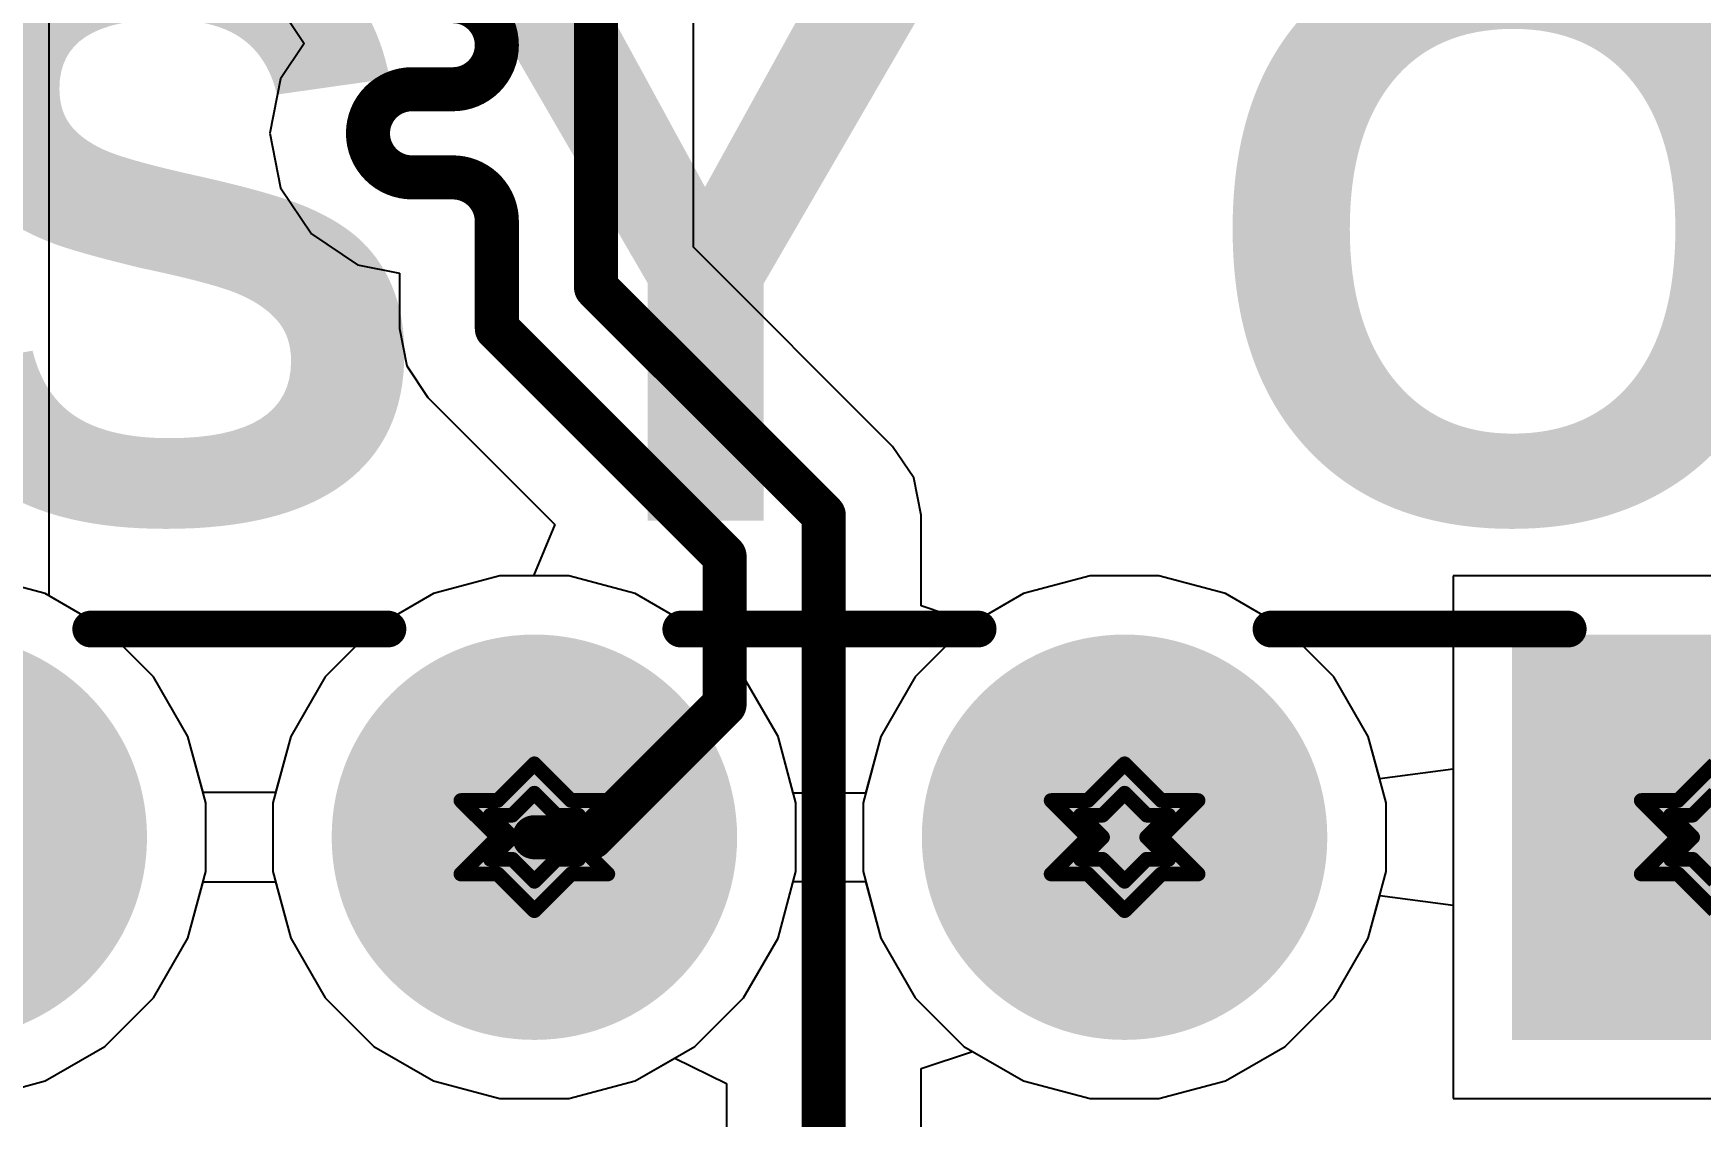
# Model space of a CAD drawing. Header units: inches. Extents: x -11 to 5379, y 0 to 5429.
# Drawn here: x 44.61 to 50.37, y 10.33 to 14.07 of the extents above; entities that cross this region are included whole.
import ezdxf

# ---------------------------------------------------------------- set-up
doc = ezdxf.new("R2010")
doc.units = ezdxf.units.IN
for name, color, linetype in [('Bottom Layer', 5, 'Continuous'), ('Bottom Solder', 6, 'Continuous'), ('Drill Drawing', 1, 'Continuous'), ('GND', 16, 'Continuous'), ('Multi-Layer', 9, 'Continuous'), ('Pad Holes', 156, 'Continuous'), ('PWR', 76, 'Continuous'), ('Top Layer', 1, 'Continuous'), ('Top Overlay', 2, 'Continuous'), ('Top Solder', 216, 'Continuous')]:
    doc.layers.add(name, color=color, linetype=linetype)
doc.styles.add('Arial_Bold', font='', dxfattribs={"height": 0.2})
doc.styles.get('Arial_Bold').set_extended_font_data('Arial', bold=True)

# ---------------------------------------------------------------- blocks, each defined once
blk = doc.blocks.new('X10ADIWK1DY1006_123')
at = {"layer": 'Bottom Layer'}
h = blk.add_hatch(color=5, dxfattribs=at)
edge = h.paths.add_edge_path()
edge.add_arc((-2.5499, 2.92), 0.65, 0, 360)
h = blk.add_hatch(color=5, dxfattribs=at)
edge = h.paths.add_edge_path()
edge.add_arc((-0.51, 2.92), 0.65, 0, 360)
h = blk.add_hatch(color=5, dxfattribs=at)
edge = h.paths.add_edge_path()
edge.add_arc((1.5301, 2.92), 0.65, 0, 360)
blk.add_hatch(color=5, dxfattribs=at).paths.add_polyline_path([(2.92, 3.57), (4.22, 3.57), (4.22, 2.27), (2.92, 2.27)])
at = {"layer": 'Bottom Solder'}
h = blk.add_hatch(color=6, dxfattribs=at)
edge = h.paths.add_edge_path()
edge.add_arc((-2.5499, 2.92), 0.7008, 0, 360)
h = blk.add_hatch(color=6, dxfattribs=at)
edge = h.paths.add_edge_path()
edge.add_arc((-0.51, 2.92), 0.7008, 0, 360)
h = blk.add_hatch(color=6, dxfattribs=at)
edge = h.paths.add_edge_path()
edge.add_arc((1.5301, 2.92), 0.7008, 0, 360)
blk.add_hatch(color=6, dxfattribs=at).paths.add_polyline_path([(2.8692, 3.6208), (4.2708, 3.6208), (4.2708, 2.2192), (2.8692, 2.2192)])
at = {"layer": 'GND'}
h = blk.add_hatch(color=16, dxfattribs=at)
edge = h.paths.add_edge_path()
edge.add_arc((-2.5499, 2.92), 0.65, 0, 360)
h = blk.add_hatch(color=16, dxfattribs=at)
edge = h.paths.add_edge_path()
edge.add_arc((-0.51, 2.92), 0.65, 0, 360)
h = blk.add_hatch(color=16, dxfattribs=at)
edge = h.paths.add_edge_path()
edge.add_arc((1.5301, 2.92), 0.65, 0, 360)
blk.add_hatch(color=16, dxfattribs=at).paths.add_polyline_path([(2.92, 3.57), (4.22, 3.57), (4.22, 2.27), (2.92, 2.27)])
at = {"layer": 'Multi-Layer'}
h = blk.add_hatch(color=9, dxfattribs=at)
edge = h.paths.add_edge_path()
edge.add_arc((-2.5499, 2.92), 0.65, 0, 360)
h = blk.add_hatch(color=9, dxfattribs=at)
edge = h.paths.add_edge_path()
edge.add_arc((-0.51, 2.92), 0.65, 0, 360)
h = blk.add_hatch(color=9, dxfattribs=at)
edge = h.paths.add_edge_path()
edge.add_arc((1.5301, 2.92), 0.65, 0, 360)
blk.add_hatch(color=9, dxfattribs=at).paths.add_polyline_path([(2.92, 3.57), (4.22, 3.57), (4.22, 2.27), (2.92, 2.27)])
at = {"layer": 'Pad Holes'}
h = blk.add_hatch(color=7, dxfattribs=at)
edge = h.paths.add_edge_path()
edge.add_arc((-2.5499, 2.92), 0.45, 0, 360)
h = blk.add_hatch(color=7, dxfattribs=at)
edge = h.paths.add_edge_path()
edge.add_arc((-0.5101, 2.92), 0.45, 0, 360)
h = blk.add_hatch(color=7, dxfattribs=at)
edge = h.paths.add_edge_path()
edge.add_arc((1.5302, 2.92), 0.45, 0, 360)
h = blk.add_hatch(color=7, dxfattribs=at)
edge = h.paths.add_edge_path()
edge.add_arc((3.57, 2.92), 0.45, 0, 360)
at = {"layer": 'PWR'}
h = blk.add_hatch(color=76, dxfattribs=at)
edge = h.paths.add_edge_path()
edge.add_arc((-2.5499, 2.92), 0.65, 0, 360)
h = blk.add_hatch(color=76, dxfattribs=at)
edge = h.paths.add_edge_path()
edge.add_arc((-0.51, 2.92), 0.65, 0, 360)
h = blk.add_hatch(color=76, dxfattribs=at)
edge = h.paths.add_edge_path()
edge.add_arc((1.5301, 2.92), 0.65, 0, 360)
blk.add_hatch(color=76, dxfattribs=at).paths.add_polyline_path([(2.92, 3.57), (4.22, 3.57), (4.22, 2.27), (2.92, 2.27)])
at = {"layer": 'Top Layer'}
h = blk.add_hatch(color=1, dxfattribs=at)
edge = h.paths.add_edge_path()
edge.add_arc((-2.5499, 2.92), 0.65, 0, 360)
h = blk.add_hatch(color=1, dxfattribs=at)
edge = h.paths.add_edge_path()
edge.add_arc((-0.51, 2.92), 0.65, 0, 360)
h = blk.add_hatch(color=1, dxfattribs=at)
edge = h.paths.add_edge_path()
edge.add_arc((1.5301, 2.92), 0.65, 0, 360)
blk.add_hatch(color=1, dxfattribs=at).paths.add_polyline_path([(2.92, 3.57), (4.22, 3.57), (4.22, 2.27), (2.92, 2.27)])
at = {"layer": 'Top Solder'}
h = blk.add_hatch(color=216, dxfattribs=at)
edge = h.paths.add_edge_path()
edge.add_arc((-2.5499, 2.92), 0.7008, 0, 360)
h = blk.add_hatch(color=216, dxfattribs=at)
edge = h.paths.add_edge_path()
edge.add_arc((-0.51, 2.92), 0.7008, 0, 360)
h = blk.add_hatch(color=216, dxfattribs=at)
edge = h.paths.add_edge_path()
edge.add_arc((1.5301, 2.92), 0.7008, 0, 360)
blk.add_hatch(color=216, dxfattribs=at).paths.add_polyline_path([(2.8692, 3.6208), (4.2708, 3.6208), (4.2708, 2.2192), (2.8692, 2.2192)])
at = {"layer": 'Top Overlay'}
for points in [[(-2.0438, 3.6399, 0.127, 0.127, 0), (-1.0162, 3.6399, 0.127, 0.127, 0)], [(-0.0039, 3.6399, 0.127, 0.127, 0), (1.024, 3.6399, 0.127, 0.127, 0)], [(2.0362, 3.6399, 0.127, 0.127, 0), (3.0638, 3.6399, 0.127, 0.127, 0)]]:
    blk.add_lwpolyline(points, format="xyseb", dxfattribs=at)
for points in [[(-2.0755, 3.6399, 0.0635, 0.0635, 1), (-2.012, 3.6399, 0.0635, 0.0635, 1)], [(-1.0479, 3.6399, 0.0635, 0.0635, 1), (-0.9844, 3.6399, 0.0635, 0.0635, 1)], [(-0.0357, 3.6399, 0.0635, 0.0635, 1), (0.0278, 3.6399, 0.0635, 0.0635, 1)], [(0.9922, 3.6399, 0.0635, 0.0635, 1), (1.0557, 3.6399, 0.0635, 0.0635, 1)], [(2.0045, 3.6399, 0.0635, 0.0635, 1), (2.068, 3.6399, 0.0635, 0.0635, 1)], [(3.0321, 3.6399, 0.0635, 0.0635, 1), (3.0956, 3.6399, 0.0635, 0.0635, 1)]]:
    blk.add_lwpolyline(points, format="xyseb", close=True, dxfattribs=at)

msp = doc.modelspace()

# ---------------------------------------------------------------- linework, layer by layer
at = {"layer": 'Bottom Layer'}
for p, q in [((44.6505, 12.1372), (44.4206, 12.1988)), ((46.2224, 12.1988), (45.9925, 12.1372)), ((46.4605, 12.1988), (46.2224, 12.1988)), ((46.6904, 12.1372), (46.4605, 12.1988)), ((48.2626, 12.1988), (48.0327, 12.1372)), ((48.5006, 12.1988), (48.2626, 12.1988)), ((48.7305, 12.1372), (48.5006, 12.1988)), ((51.3255, 12.1988), (49.5175, 12.1988)), ((49.5175, 12.1988), (49.5175, 10.3908)), ((44.8567, 12.0182), (44.6505, 12.1372)), ((45.9925, 12.1372), (45.7864, 12.0182)), ((46.8965, 12.0182), (46.6904, 12.1372)), ((48.0327, 12.1372), (47.8265, 12.0182)), ((48.9367, 12.0182), (48.7305, 12.1372)), ((45.025, 11.8499), (44.8567, 12.0182)), ((45.7864, 12.0182), (45.6181, 11.8499)), ((47.0648, 11.8499), (46.8965, 12.0182)), ((47.8265, 12.0182), (47.6582, 11.8499)), ((49.105, 11.8499), (48.9367, 12.0182)), ((45.144, 11.6437), (45.025, 11.8499)), ((45.6181, 11.8499), (45.4991, 11.6437)), ((47.1839, 11.6437), (47.0648, 11.8499)), ((47.6582, 11.8499), (47.5392, 11.6437)), ((49.224, 11.6437), (49.105, 11.8499)), ((45.2056, 11.4138), (45.144, 11.6437)), ((45.4991, 11.6437), (45.4375, 11.4138)), ((47.2455, 11.4138), (47.1839, 11.6437)), ((47.5392, 11.6437), (47.4776, 11.4138)), ((49.2856, 11.4138), (49.224, 11.6437)), ((45.2056, 11.1758), (45.2056, 11.4138)), ((45.4375, 11.4138), (45.4375, 11.1758)), ((47.2455, 11.1758), (47.2455, 11.4138)), ((47.4776, 11.4138), (47.4776, 11.1758)), ((49.2856, 11.1758), (49.2856, 11.4138)), ((45.144, 10.9459), (45.2056, 11.1758)), ((45.4375, 11.1758), (45.4991, 10.9459)), ((47.1839, 10.9459), (47.2455, 11.1758)), ((47.4776, 11.1758), (47.5392, 10.9459)), ((49.224, 10.9459), (49.2856, 11.1758)), ((45.025, 10.7397), (45.144, 10.9459)), ((45.4991, 10.9459), (45.6181, 10.7397)), ((47.0648, 10.7397), (47.1839, 10.9459)), ((47.5392, 10.9459), (47.6582, 10.7397)), ((49.105, 10.7397), (49.224, 10.9459)), ((44.8567, 10.5714), (45.025, 10.7397)), ((45.6181, 10.7397), (45.7864, 10.5714)), ((46.8965, 10.5714), (47.0648, 10.7397)), ((47.6582, 10.7397), (47.8265, 10.5714)), ((48.9367, 10.5714), (49.105, 10.7397)), ((44.6505, 10.4524), (44.8567, 10.5714)), ((45.7864, 10.5714), (45.9925, 10.4524)), ((46.6904, 10.4524), (46.8965, 10.5714)), ((47.8265, 10.5714), (48.0327, 10.4524)), ((48.7305, 10.4524), (48.9367, 10.5714)), ((44.4206, 10.3908), (44.6505, 10.4524)), ((45.9925, 10.4524), (46.2224, 10.3908)), ((46.4605, 10.3908), (46.6904, 10.4524)), ((48.0327, 10.4524), (48.2626, 10.3908)), ((48.5006, 10.3908), (48.7305, 10.4524)), ((46.2224, 10.3908), (46.4605, 10.3908)), ((48.2626, 10.3908), (48.5006, 10.3908)), ((49.5175, 10.3908), (51.3255, 10.3908))]:
    msp.add_line(p, q, dxfattribs=at)
at = {"layer": 'Drill Drawing'}
for points in [[(46.2144, 11.4218, 0.0508, 0.0508, 0), (46.3414, 11.5488, 0.0508, 0.0508, 0)], [(46.3414, 11.5488, 0.0508, 0.0508, 0), (46.4684, 11.4218, 0.0508, 0.0508, 0)], [(48.2547, 11.4218, 0.0508, 0.0508, 0), (48.3817, 11.5488, 0.0508, 0.0508, 0)], [(48.3817, 11.5488, 0.0508, 0.0508, 0), (48.5087, 11.4218, 0.0508, 0.0508, 0)], [(50.2945, 11.4218, 0.0508, 0.0508, 0), (50.4215, 11.5488, 0.0508, 0.0508, 0)], [(46.2652, 11.371, 0.0508, 0.0508, 0), (46.3414, 11.4472, 0.0508, 0.0508, 0)], [(46.3414, 11.4472, 0.0508, 0.0508, 0), (46.4176, 11.371, 0.0508, 0.0508, 0)], [(48.3055, 11.371, 0.0508, 0.0508, 0), (48.3817, 11.4472, 0.0508, 0.0508, 0)], [(48.3817, 11.4472, 0.0508, 0.0508, 0), (48.4579, 11.371, 0.0508, 0.0508, 0)], [(50.3453, 11.371, 0.0508, 0.0508, 0), (50.4215, 11.4472, 0.0508, 0.0508, 0)], [(46.0874, 11.4218, 0.0508, 0.0508, 0), (46.2144, 11.2948, 0.0508, 0.0508, 0)], [(46.0874, 11.4218, 0.0508, 0.0508, 0), (46.2144, 11.4218, 0.0508, 0.0508, 0)], [(46.4684, 11.4218, 0.0508, 0.0508, 0), (46.5954, 11.4218, 0.0508, 0.0508, 0)], [(46.4684, 11.2948, 0.0508, 0.0508, 0), (46.5954, 11.4218, 0.0508, 0.0508, 0)], [(48.1277, 11.4218, 0.0508, 0.0508, 0), (48.2547, 11.2948, 0.0508, 0.0508, 0)], [(48.1277, 11.4218, 0.0508, 0.0508, 0), (48.2547, 11.4218, 0.0508, 0.0508, 0)], [(48.5087, 11.4218, 0.0508, 0.0508, 0), (48.6357, 11.4218, 0.0508, 0.0508, 0)], [(48.5087, 11.2948, 0.0508, 0.0508, 0), (48.6357, 11.4218, 0.0508, 0.0508, 0)], [(50.1675, 11.4218, 0.0508, 0.0508, 0), (50.2945, 11.2948, 0.0508, 0.0508, 0)], [(50.1675, 11.4218, 0.0508, 0.0508, 0), (50.2945, 11.4218, 0.0508, 0.0508, 0)], [(46.189, 11.371, 0.0508, 0.0508, 0), (46.2652, 11.2948, 0.0508, 0.0508, 0)], [(46.189, 11.371, 0.0508, 0.0508, 0), (46.2652, 11.371, 0.0508, 0.0508, 0)], [(46.4176, 11.371, 0.0508, 0.0508, 0), (46.4938, 11.371, 0.0508, 0.0508, 0)], [(46.4176, 11.2948, 0.0508, 0.0508, 0), (46.4938, 11.371, 0.0508, 0.0508, 0)], [(48.2293, 11.371, 0.0508, 0.0508, 0), (48.3055, 11.2948, 0.0508, 0.0508, 0)], [(48.2293, 11.371, 0.0508, 0.0508, 0), (48.3055, 11.371, 0.0508, 0.0508, 0)], [(48.4579, 11.371, 0.0508, 0.0508, 0), (48.5341, 11.371, 0.0508, 0.0508, 0)], [(48.4579, 11.2948, 0.0508, 0.0508, 0), (48.5341, 11.371, 0.0508, 0.0508, 0)], [(50.2691, 11.371, 0.0508, 0.0508, 0), (50.3453, 11.2948, 0.0508, 0.0508, 0)], [(50.2691, 11.371, 0.0508, 0.0508, 0), (50.3453, 11.371, 0.0508, 0.0508, 0)], [(46.0874, 11.1678, 0.0508, 0.0508, 0), (46.2144, 11.2948, 0.0508, 0.0508, 0)], [(46.189, 11.2186, 0.0508, 0.0508, 0), (46.2652, 11.2948, 0.0508, 0.0508, 0)], [(46.4176, 11.2948, 0.0508, 0.0508, 0), (46.4938, 11.2186, 0.0508, 0.0508, 0)], [(46.4684, 11.2948, 0.0508, 0.0508, 0), (46.5954, 11.1678, 0.0508, 0.0508, 0)], [(48.1277, 11.1678, 0.0508, 0.0508, 0), (48.2547, 11.2948, 0.0508, 0.0508, 0)], [(48.2293, 11.2186, 0.0508, 0.0508, 0), (48.3055, 11.2948, 0.0508, 0.0508, 0)], [(48.4579, 11.2948, 0.0508, 0.0508, 0), (48.5341, 11.2186, 0.0508, 0.0508, 0)], [(48.5087, 11.2948, 0.0508, 0.0508, 0), (48.6357, 11.1678, 0.0508, 0.0508, 0)], [(50.1675, 11.1678, 0.0508, 0.0508, 0), (50.2945, 11.2948, 0.0508, 0.0508, 0)], [(50.2691, 11.2186, 0.0508, 0.0508, 0), (50.3453, 11.2948, 0.0508, 0.0508, 0)], [(46.189, 11.2186, 0.0508, 0.0508, 0), (46.2652, 11.2186, 0.0508, 0.0508, 0)], [(46.2652, 11.2186, 0.0508, 0.0508, 0), (46.3414, 11.1424, 0.0508, 0.0508, 0)], [(46.3414, 11.1424, 0.0508, 0.0508, 0), (46.4176, 11.2186, 0.0508, 0.0508, 0)], [(46.4176, 11.2186, 0.0508, 0.0508, 0), (46.4938, 11.2186, 0.0508, 0.0508, 0)], [(48.2293, 11.2186, 0.0508, 0.0508, 0), (48.3055, 11.2186, 0.0508, 0.0508, 0)], [(48.3055, 11.2186, 0.0508, 0.0508, 0), (48.3817, 11.1424, 0.0508, 0.0508, 0)], [(48.3817, 11.1424, 0.0508, 0.0508, 0), (48.4579, 11.2186, 0.0508, 0.0508, 0)], [(48.4579, 11.2186, 0.0508, 0.0508, 0), (48.5341, 11.2186, 0.0508, 0.0508, 0)], [(50.2691, 11.2186, 0.0508, 0.0508, 0), (50.3453, 11.2186, 0.0508, 0.0508, 0)], [(50.3453, 11.2186, 0.0508, 0.0508, 0), (50.4215, 11.1424, 0.0508, 0.0508, 0)], [(46.0874, 11.1678, 0.0508, 0.0508, 0), (46.2144, 11.1678, 0.0508, 0.0508, 0)], [(46.2144, 11.1678, 0.0508, 0.0508, 0), (46.3414, 11.0408, 0.0508, 0.0508, 0)], [(46.3414, 11.0408, 0.0508, 0.0508, 0), (46.4684, 11.1678, 0.0508, 0.0508, 0)], [(46.4684, 11.1678, 0.0508, 0.0508, 0), (46.5954, 11.1678, 0.0508, 0.0508, 0)], [(48.1277, 11.1678, 0.0508, 0.0508, 0), (48.2547, 11.1678, 0.0508, 0.0508, 0)], [(48.2547, 11.1678, 0.0508, 0.0508, 0), (48.3817, 11.0408, 0.0508, 0.0508, 0)], [(48.3817, 11.0408, 0.0508, 0.0508, 0), (48.5087, 11.1678, 0.0508, 0.0508, 0)], [(48.5087, 11.1678, 0.0508, 0.0508, 0), (48.6357, 11.1678, 0.0508, 0.0508, 0)], [(50.1675, 11.1678, 0.0508, 0.0508, 0), (50.2945, 11.1678, 0.0508, 0.0508, 0)], [(50.2945, 11.1678, 0.0508, 0.0508, 0), (50.4215, 11.0408, 0.0508, 0.0508, 0)]]:
    msp.add_lwpolyline(points, format="xyseb", dxfattribs=at)
for points in [[(46.3287, 11.5488, 0.0254, 0.0254, 1), (46.3541, 11.5488, 0.0254, 0.0254, 1)], [(46.3287, 11.5488, 0.0254, 0.0254, 1), (46.3541, 11.5488, 0.0254, 0.0254, 1)], [(48.369, 11.5488, 0.0254, 0.0254, 1), (48.3944, 11.5488, 0.0254, 0.0254, 1)], [(48.369, 11.5488, 0.0254, 0.0254, 1), (48.3944, 11.5488, 0.0254, 0.0254, 1)], [(46.3287, 11.4472, 0.0254, 0.0254, 1), (46.3541, 11.4472, 0.0254, 0.0254, 1)], [(46.3287, 11.4472, 0.0254, 0.0254, 1), (46.3541, 11.4472, 0.0254, 0.0254, 1)], [(48.369, 11.4472, 0.0254, 0.0254, 1), (48.3944, 11.4472, 0.0254, 0.0254, 1)], [(48.369, 11.4472, 0.0254, 0.0254, 1), (48.3944, 11.4472, 0.0254, 0.0254, 1)], [(46.0747, 11.4218, 0.0254, 0.0254, 1), (46.1001, 11.4218, 0.0254, 0.0254, 1)], [(46.0747, 11.4218, 0.0254, 0.0254, 1), (46.1001, 11.4218, 0.0254, 0.0254, 1)], [(46.2017, 11.4218, 0.0254, 0.0254, 1), (46.2271, 11.4218, 0.0254, 0.0254, 1)], [(46.2017, 11.4218, 0.0254, 0.0254, 1), (46.2271, 11.4218, 0.0254, 0.0254, 1)], [(46.4557, 11.4218, 0.0254, 0.0254, 1), (46.4811, 11.4218, 0.0254, 0.0254, 1)], [(46.4557, 11.4218, 0.0254, 0.0254, 1), (46.4811, 11.4218, 0.0254, 0.0254, 1)], [(46.5827, 11.4218, 0.0254, 0.0254, 1), (46.6081, 11.4218, 0.0254, 0.0254, 1)], [(46.5827, 11.4218, 0.0254, 0.0254, 1), (46.6081, 11.4218, 0.0254, 0.0254, 1)], [(48.115, 11.4218, 0.0254, 0.0254, 1), (48.1404, 11.4218, 0.0254, 0.0254, 1)], [(48.115, 11.4218, 0.0254, 0.0254, 1), (48.1404, 11.4218, 0.0254, 0.0254, 1)], [(48.242, 11.4218, 0.0254, 0.0254, 1), (48.2674, 11.4218, 0.0254, 0.0254, 1)], [(48.242, 11.4218, 0.0254, 0.0254, 1), (48.2674, 11.4218, 0.0254, 0.0254, 1)], [(48.496, 11.4218, 0.0254, 0.0254, 1), (48.5214, 11.4218, 0.0254, 0.0254, 1)], [(48.496, 11.4218, 0.0254, 0.0254, 1), (48.5214, 11.4218, 0.0254, 0.0254, 1)], [(48.623, 11.4218, 0.0254, 0.0254, 1), (48.6484, 11.4218, 0.0254, 0.0254, 1)], [(48.623, 11.4218, 0.0254, 0.0254, 1), (48.6484, 11.4218, 0.0254, 0.0254, 1)], [(50.1548, 11.4218, 0.0254, 0.0254, 1), (50.1802, 11.4218, 0.0254, 0.0254, 1)], [(50.1548, 11.4218, 0.0254, 0.0254, 1), (50.1802, 11.4218, 0.0254, 0.0254, 1)], [(50.2818, 11.4218, 0.0254, 0.0254, 1), (50.3072, 11.4218, 0.0254, 0.0254, 1)], [(50.2818, 11.4218, 0.0254, 0.0254, 1), (50.3072, 11.4218, 0.0254, 0.0254, 1)], [(46.1763, 11.371, 0.0254, 0.0254, 1), (46.2017, 11.371, 0.0254, 0.0254, 1)], [(46.1763, 11.371, 0.0254, 0.0254, 1), (46.2017, 11.371, 0.0254, 0.0254, 1)], [(46.2525, 11.371, 0.0254, 0.0254, 1), (46.2779, 11.371, 0.0254, 0.0254, 1)], [(46.2525, 11.371, 0.0254, 0.0254, 1), (46.2779, 11.371, 0.0254, 0.0254, 1)], [(46.4049, 11.371, 0.0254, 0.0254, 1), (46.4303, 11.371, 0.0254, 0.0254, 1)], [(46.4049, 11.371, 0.0254, 0.0254, 1), (46.4303, 11.371, 0.0254, 0.0254, 1)], [(46.4811, 11.371, 0.0254, 0.0254, 1), (46.5065, 11.371, 0.0254, 0.0254, 1)], [(46.4811, 11.371, 0.0254, 0.0254, 1), (46.5065, 11.371, 0.0254, 0.0254, 1)], [(48.2166, 11.371, 0.0254, 0.0254, 1), (48.242, 11.371, 0.0254, 0.0254, 1)], [(48.2166, 11.371, 0.0254, 0.0254, 1), (48.242, 11.371, 0.0254, 0.0254, 1)], [(48.2928, 11.371, 0.0254, 0.0254, 1), (48.3182, 11.371, 0.0254, 0.0254, 1)], [(48.2928, 11.371, 0.0254, 0.0254, 1), (48.3182, 11.371, 0.0254, 0.0254, 1)], [(48.4452, 11.371, 0.0254, 0.0254, 1), (48.4706, 11.371, 0.0254, 0.0254, 1)], [(48.4452, 11.371, 0.0254, 0.0254, 1), (48.4706, 11.371, 0.0254, 0.0254, 1)], [(48.5214, 11.371, 0.0254, 0.0254, 1), (48.5468, 11.371, 0.0254, 0.0254, 1)], [(48.5214, 11.371, 0.0254, 0.0254, 1), (48.5468, 11.371, 0.0254, 0.0254, 1)], [(50.2564, 11.371, 0.0254, 0.0254, 1), (50.2818, 11.371, 0.0254, 0.0254, 1)], [(50.2564, 11.371, 0.0254, 0.0254, 1), (50.2818, 11.371, 0.0254, 0.0254, 1)], [(50.3326, 11.371, 0.0254, 0.0254, 1), (50.358, 11.371, 0.0254, 0.0254, 1)], [(50.3326, 11.371, 0.0254, 0.0254, 1), (50.358, 11.371, 0.0254, 0.0254, 1)], [(46.2017, 11.2948, 0.0254, 0.0254, 1), (46.2271, 11.2948, 0.0254, 0.0254, 1)], [(46.2017, 11.2948, 0.0254, 0.0254, 1), (46.2271, 11.2948, 0.0254, 0.0254, 1)], [(46.2525, 11.2948, 0.0254, 0.0254, 1), (46.2779, 11.2948, 0.0254, 0.0254, 1)], [(46.2525, 11.2948, 0.0254, 0.0254, 1), (46.2779, 11.2948, 0.0254, 0.0254, 1)], [(46.4049, 11.2948, 0.0254, 0.0254, 1), (46.4303, 11.2948, 0.0254, 0.0254, 1)], [(46.4049, 11.2948, 0.0254, 0.0254, 1), (46.4303, 11.2948, 0.0254, 0.0254, 1)], [(46.4557, 11.2948, 0.0254, 0.0254, 1), (46.4811, 11.2948, 0.0254, 0.0254, 1)], [(46.4557, 11.2948, 0.0254, 0.0254, 1), (46.4811, 11.2948, 0.0254, 0.0254, 1)], [(48.242, 11.2948, 0.0254, 0.0254, 1), (48.2674, 11.2948, 0.0254, 0.0254, 1)], [(48.242, 11.2948, 0.0254, 0.0254, 1), (48.2674, 11.2948, 0.0254, 0.0254, 1)], [(48.2928, 11.2948, 0.0254, 0.0254, 1), (48.3182, 11.2948, 0.0254, 0.0254, 1)], [(48.2928, 11.2948, 0.0254, 0.0254, 1), (48.3182, 11.2948, 0.0254, 0.0254, 1)], [(48.4452, 11.2948, 0.0254, 0.0254, 1), (48.4706, 11.2948, 0.0254, 0.0254, 1)], [(48.4452, 11.2948, 0.0254, 0.0254, 1), (48.4706, 11.2948, 0.0254, 0.0254, 1)], [(48.496, 11.2948, 0.0254, 0.0254, 1), (48.5214, 11.2948, 0.0254, 0.0254, 1)], [(48.496, 11.2948, 0.0254, 0.0254, 1), (48.5214, 11.2948, 0.0254, 0.0254, 1)], [(50.2818, 11.2948, 0.0254, 0.0254, 1), (50.3072, 11.2948, 0.0254, 0.0254, 1)], [(50.2818, 11.2948, 0.0254, 0.0254, 1), (50.3072, 11.2948, 0.0254, 0.0254, 1)], [(50.3326, 11.2948, 0.0254, 0.0254, 1), (50.358, 11.2948, 0.0254, 0.0254, 1)], [(50.3326, 11.2948, 0.0254, 0.0254, 1), (50.358, 11.2948, 0.0254, 0.0254, 1)], [(46.1763, 11.2186, 0.0254, 0.0254, 1), (46.2017, 11.2186, 0.0254, 0.0254, 1)], [(46.1763, 11.2186, 0.0254, 0.0254, 1), (46.2017, 11.2186, 0.0254, 0.0254, 1)], [(46.2525, 11.2186, 0.0254, 0.0254, 1), (46.2779, 11.2186, 0.0254, 0.0254, 1)], [(46.2525, 11.2186, 0.0254, 0.0254, 1), (46.2779, 11.2186, 0.0254, 0.0254, 1)], [(46.4049, 11.2186, 0.0254, 0.0254, 1), (46.4303, 11.2186, 0.0254, 0.0254, 1)], [(46.4049, 11.2186, 0.0254, 0.0254, 1), (46.4303, 11.2186, 0.0254, 0.0254, 1)], [(46.4811, 11.2186, 0.0254, 0.0254, 1), (46.5065, 11.2186, 0.0254, 0.0254, 1)], [(46.4811, 11.2186, 0.0254, 0.0254, 1), (46.5065, 11.2186, 0.0254, 0.0254, 1)], [(48.2166, 11.2186, 0.0254, 0.0254, 1), (48.242, 11.2186, 0.0254, 0.0254, 1)], [(48.2166, 11.2186, 0.0254, 0.0254, 1), (48.242, 11.2186, 0.0254, 0.0254, 1)], [(48.2928, 11.2186, 0.0254, 0.0254, 1), (48.3182, 11.2186, 0.0254, 0.0254, 1)], [(48.2928, 11.2186, 0.0254, 0.0254, 1), (48.3182, 11.2186, 0.0254, 0.0254, 1)], [(48.4452, 11.2186, 0.0254, 0.0254, 1), (48.4706, 11.2186, 0.0254, 0.0254, 1)], [(48.4452, 11.2186, 0.0254, 0.0254, 1), (48.4706, 11.2186, 0.0254, 0.0254, 1)], [(48.5214, 11.2186, 0.0254, 0.0254, 1), (48.5468, 11.2186, 0.0254, 0.0254, 1)], [(48.5214, 11.2186, 0.0254, 0.0254, 1), (48.5468, 11.2186, 0.0254, 0.0254, 1)], [(50.2564, 11.2186, 0.0254, 0.0254, 1), (50.2818, 11.2186, 0.0254, 0.0254, 1)], [(50.2564, 11.2186, 0.0254, 0.0254, 1), (50.2818, 11.2186, 0.0254, 0.0254, 1)], [(50.3326, 11.2186, 0.0254, 0.0254, 1), (50.358, 11.2186, 0.0254, 0.0254, 1)], [(50.3326, 11.2186, 0.0254, 0.0254, 1), (50.358, 11.2186, 0.0254, 0.0254, 1)], [(46.0747, 11.1678, 0.0254, 0.0254, 1), (46.1001, 11.1678, 0.0254, 0.0254, 1)], [(46.0747, 11.1678, 0.0254, 0.0254, 1), (46.1001, 11.1678, 0.0254, 0.0254, 1)], [(46.2017, 11.1678, 0.0254, 0.0254, 1), (46.2271, 11.1678, 0.0254, 0.0254, 1)], [(46.2017, 11.1678, 0.0254, 0.0254, 1), (46.2271, 11.1678, 0.0254, 0.0254, 1)], [(46.4557, 11.1678, 0.0254, 0.0254, 1), (46.4811, 11.1678, 0.0254, 0.0254, 1)], [(46.4557, 11.1678, 0.0254, 0.0254, 1), (46.4811, 11.1678, 0.0254, 0.0254, 1)], [(46.5827, 11.1678, 0.0254, 0.0254, 1), (46.6081, 11.1678, 0.0254, 0.0254, 1)], [(46.5827, 11.1678, 0.0254, 0.0254, 1), (46.6081, 11.1678, 0.0254, 0.0254, 1)], [(48.115, 11.1678, 0.0254, 0.0254, 1), (48.1404, 11.1678, 0.0254, 0.0254, 1)], [(48.115, 11.1678, 0.0254, 0.0254, 1), (48.1404, 11.1678, 0.0254, 0.0254, 1)], [(48.242, 11.1678, 0.0254, 0.0254, 1), (48.2674, 11.1678, 0.0254, 0.0254, 1)], [(48.242, 11.1678, 0.0254, 0.0254, 1), (48.2674, 11.1678, 0.0254, 0.0254, 1)], [(48.496, 11.1678, 0.0254, 0.0254, 1), (48.5214, 11.1678, 0.0254, 0.0254, 1)], [(48.496, 11.1678, 0.0254, 0.0254, 1), (48.5214, 11.1678, 0.0254, 0.0254, 1)], [(48.623, 11.1678, 0.0254, 0.0254, 1), (48.6484, 11.1678, 0.0254, 0.0254, 1)], [(48.623, 11.1678, 0.0254, 0.0254, 1), (48.6484, 11.1678, 0.0254, 0.0254, 1)], [(50.1548, 11.1678, 0.0254, 0.0254, 1), (50.1802, 11.1678, 0.0254, 0.0254, 1)], [(50.1548, 11.1678, 0.0254, 0.0254, 1), (50.1802, 11.1678, 0.0254, 0.0254, 1)], [(50.2818, 11.1678, 0.0254, 0.0254, 1), (50.3072, 11.1678, 0.0254, 0.0254, 1)], [(50.2818, 11.1678, 0.0254, 0.0254, 1), (50.3072, 11.1678, 0.0254, 0.0254, 1)], [(46.3287, 11.1424, 0.0254, 0.0254, 1), (46.3541, 11.1424, 0.0254, 0.0254, 1)], [(46.3287, 11.1424, 0.0254, 0.0254, 1), (46.3541, 11.1424, 0.0254, 0.0254, 1)], [(48.369, 11.1424, 0.0254, 0.0254, 1), (48.3944, 11.1424, 0.0254, 0.0254, 1)], [(48.369, 11.1424, 0.0254, 0.0254, 1), (48.3944, 11.1424, 0.0254, 0.0254, 1)], [(46.3287, 11.0408, 0.0254, 0.0254, 1), (46.3541, 11.0408, 0.0254, 0.0254, 1)], [(46.3287, 11.0408, 0.0254, 0.0254, 1), (46.3541, 11.0408, 0.0254, 0.0254, 1)], [(48.369, 11.0408, 0.0254, 0.0254, 1), (48.3944, 11.0408, 0.0254, 0.0254, 1)], [(48.369, 11.0408, 0.0254, 0.0254, 1), (48.3944, 11.0408, 0.0254, 0.0254, 1)]]:
    msp.add_lwpolyline(points, format="xyseb", close=True, dxfattribs=at)
at = {"layer": 'GND'}
for p, q in [((44.6505, 12.1372), (44.4206, 12.1988)), ((46.2224, 12.1988), (45.9925, 12.1372)), ((46.4605, 12.1988), (46.2224, 12.1988)), ((46.6904, 12.1372), (46.4605, 12.1988)), ((48.2626, 12.1988), (48.0327, 12.1372)), ((48.5006, 12.1988), (48.2626, 12.1988)), ((48.7305, 12.1372), (48.5006, 12.1988)), ((51.3255, 12.1988), (49.5175, 12.1988)), ((49.5175, 12.1988), (49.5175, 11.5298)), ((44.8567, 12.0182), (44.6505, 12.1372)), ((45.9925, 12.1372), (45.7864, 12.0182)), ((46.8965, 12.0182), (46.6904, 12.1372)), ((48.0327, 12.1372), (47.8265, 12.0182)), ((48.9367, 12.0182), (48.7305, 12.1372)), ((45.025, 11.8499), (44.8567, 12.0182)), ((45.7864, 12.0182), (45.6181, 11.8499)), ((47.0648, 11.8499), (46.8965, 12.0182)), ((47.8265, 12.0182), (47.6582, 11.8499)), ((49.105, 11.8499), (48.9367, 12.0182)), ((45.144, 11.6437), (45.025, 11.8499)), ((45.6181, 11.8499), (45.4991, 11.6437)), ((47.1839, 11.6437), (47.0648, 11.8499)), ((47.6582, 11.8499), (47.5392, 11.6437)), ((49.224, 11.6437), (49.105, 11.8499)), ((45.1961, 11.4491), (45.144, 11.6437)), ((45.4991, 11.6437), (45.4469, 11.4491)), ((47.2365, 11.4473), (47.1839, 11.6437)), ((47.5392, 11.6437), (47.4866, 11.4473)), ((49.2635, 11.4964), (49.224, 11.6437)), ((49.5175, 11.5298), (49.2635, 11.4964)), ((45.4469, 11.4491), (45.1961, 11.4491)), ((47.4866, 11.4473), (47.2365, 11.4473)), ((45.144, 10.9459), (45.1961, 11.1405)), ((45.1961, 11.1405), (45.4469, 11.1405)), ((45.4469, 11.1405), (45.4991, 10.9459)), ((47.1839, 10.9459), (47.2365, 11.1423)), ((47.2365, 11.1423), (47.4866, 11.1423)), ((47.4866, 11.1423), (47.5392, 10.9459)), ((49.224, 10.9459), (49.2635, 11.0932)), ((49.2635, 11.0932), (49.5175, 11.0598)), ((49.5175, 11.0598), (49.5175, 10.3908)), ((45.025, 10.7397), (45.144, 10.9459)), ((45.4991, 10.9459), (45.6181, 10.7397)), ((47.0648, 10.7397), (47.1839, 10.9459)), ((47.5392, 10.9459), (47.6582, 10.7397)), ((49.105, 10.7397), (49.224, 10.9459)), ((44.8567, 10.5714), (45.025, 10.7397)), ((45.6181, 10.7397), (45.7864, 10.5714)), ((46.8965, 10.5714), (47.0648, 10.7397)), ((47.6582, 10.7397), (47.8265, 10.5714)), ((48.9367, 10.5714), (49.105, 10.7397)), ((44.6505, 10.4524), (44.8567, 10.5714)), ((45.7864, 10.5714), (45.9925, 10.4524)), ((46.6904, 10.4524), (46.8965, 10.5714)), ((47.8265, 10.5714), (48.0327, 10.4524)), ((48.7305, 10.4524), (48.9367, 10.5714)), ((44.4206, 10.3908), (44.6505, 10.4524)), ((45.9925, 10.4524), (46.2224, 10.3908)), ((46.4605, 10.3908), (46.6904, 10.4524)), ((48.0327, 10.4524), (48.2626, 10.3908)), ((48.5006, 10.3908), (48.7305, 10.4524)), ((46.2224, 10.3908), (46.4605, 10.3908)), ((48.2626, 10.3908), (48.5006, 10.3908)), ((49.5175, 10.3908), (51.3255, 10.3908))]:
    msp.add_line(p, q, dxfattribs=at)
at = {"layer": 'PWR'}
for p, q in [((44.6505, 12.1372), (44.4206, 12.1988)), ((46.2224, 12.1988), (45.9925, 12.1372)), ((46.4605, 12.1988), (46.2224, 12.1988)), ((46.6904, 12.1372), (46.4605, 12.1988)), ((48.2626, 12.1988), (48.0327, 12.1372)), ((48.5006, 12.1988), (48.2626, 12.1988)), ((48.7305, 12.1372), (48.5006, 12.1988)), ((51.3255, 12.1988), (49.5175, 12.1988)), ((49.5175, 12.1988), (49.5175, 11.5298)), ((44.8567, 12.0182), (44.6505, 12.1372)), ((45.9925, 12.1372), (45.7864, 12.0182)), ((46.8965, 12.0182), (46.6904, 12.1372)), ((48.0327, 12.1372), (47.8265, 12.0182)), ((48.9367, 12.0182), (48.7305, 12.1372)), ((45.025, 11.8499), (44.8567, 12.0182)), ((45.7864, 12.0182), (45.6181, 11.8499)), ((47.0648, 11.8499), (46.8965, 12.0182)), ((47.8265, 12.0182), (47.6582, 11.8499)), ((49.105, 11.8499), (48.9367, 12.0182)), ((45.144, 11.6437), (45.025, 11.8499)), ((45.6181, 11.8499), (45.4991, 11.6437)), ((47.1839, 11.6437), (47.0648, 11.8499)), ((47.6582, 11.8499), (47.5392, 11.6437)), ((49.224, 11.6437), (49.105, 11.8499)), ((45.1961, 11.4491), (45.144, 11.6437)), ((45.4991, 11.6437), (45.4469, 11.4491)), ((47.2365, 11.4473), (47.1839, 11.6437)), ((47.5392, 11.6437), (47.4866, 11.4473)), ((49.2635, 11.4964), (49.224, 11.6437)), ((49.5175, 11.5298), (49.2635, 11.4964)), ((45.4469, 11.4491), (45.1961, 11.4491)), ((47.4866, 11.4473), (47.2365, 11.4473)), ((45.144, 10.9459), (45.1961, 11.1405)), ((45.1961, 11.1405), (45.4469, 11.1405)), ((45.4469, 11.1405), (45.4991, 10.9459)), ((47.1839, 10.9459), (47.2365, 11.1423)), ((47.2365, 11.1423), (47.4866, 11.1423)), ((47.4866, 11.1423), (47.5392, 10.9459)), ((49.224, 10.9459), (49.2635, 11.0932)), ((49.2635, 11.0932), (49.5175, 11.0598)), ((49.5175, 11.0598), (49.5175, 10.3908)), ((45.025, 10.7397), (45.144, 10.9459)), ((45.4991, 10.9459), (45.6181, 10.7397)), ((47.0648, 10.7397), (47.1839, 10.9459)), ((47.5392, 10.9459), (47.6582, 10.7397)), ((49.105, 10.7397), (49.224, 10.9459)), ((44.8567, 10.5714), (45.025, 10.7397)), ((45.6181, 10.7397), (45.7864, 10.5714)), ((46.8965, 10.5714), (47.0648, 10.7397)), ((47.6582, 10.7397), (47.8265, 10.5714)), ((48.9367, 10.5714), (49.105, 10.7397)), ((44.6505, 10.4524), (44.8567, 10.5714)), ((45.7864, 10.5714), (45.9925, 10.4524)), ((46.6904, 10.4524), (46.8965, 10.5714)), ((47.8265, 10.5714), (48.0327, 10.4524)), ((48.7305, 10.4524), (48.9367, 10.5714)), ((44.4206, 10.3908), (44.6505, 10.4524)), ((45.9925, 10.4524), (46.2224, 10.3908)), ((46.4605, 10.3908), (46.6904, 10.4524)), ((48.0327, 10.4524), (48.2626, 10.3908)), ((48.5006, 10.3908), (48.7305, 10.4524)), ((46.2224, 10.3908), (46.4605, 10.3908)), ((48.2626, 10.3908), (48.5006, 10.3908)), ((49.5175, 10.3908), (51.3255, 10.3908))]:
    msp.add_line(p, q, dxfattribs=at)
at = {"layer": 'Top Layer'}
for p, q in [((44.6642, 12.1293), (44.6642, 18.587)), ((46.8912, 13.335), (46.8912, 17.4908)), ((45.4715, 14.1502), (45.5456, 14.0393)), ((45.5456, 14.0393), (45.464, 13.9172)), ((45.464, 13.9172), (45.4266, 13.7289)), ((45.4266, 13.7289), (45.464, 13.5406)), ((45.464, 13.5406), (45.5707, 13.381)), ((45.5707, 13.381), (45.7303, 13.2743)), ((47.5798, 12.6465), (46.8912, 13.335)), ((45.7303, 13.2743), (45.875, 13.2456)), ((45.875, 13.2456), (45.875, 13.0535)), ((45.875, 13.0535), (45.9006, 12.9247)), ((45.9006, 12.9247), (45.9736, 12.8154)), ((45.9736, 12.8154), (46.4124, 12.3766)), ((47.6527, 12.5372), (47.5798, 12.6465)), ((47.6784, 12.4084), (47.6527, 12.5372)), ((47.6784, 12.0949), (47.6784, 12.4084)), ((46.4124, 12.3766), (46.3388, 12.1988)), ((46.2224, 12.1988), (45.9925, 12.1372)), ((46.3388, 12.1988), (46.2224, 12.1988)), ((48.2626, 12.1988), (48.0327, 12.1372)), ((48.5006, 12.1988), (48.2626, 12.1988)), ((48.7305, 12.1372), (48.5006, 12.1988)), ((51.3255, 12.1988), (49.5175, 12.1988)), ((49.5175, 12.1988), (49.5175, 10.3908)), ((44.8567, 12.0182), (44.6642, 12.1293)), ((45.9925, 12.1372), (45.7864, 12.0182)), ((48.0327, 12.1372), (47.8562, 12.0353)), ((48.9367, 12.0182), (48.7305, 12.1372)), ((47.8562, 12.0353), (47.6784, 12.0949)), ((45.025, 11.8499), (44.8567, 12.0182)), ((45.7864, 12.0182), (45.6181, 11.8499)), ((49.105, 11.8499), (48.9367, 12.0182)), ((45.144, 11.6437), (45.025, 11.8499)), ((45.6181, 11.8499), (45.4991, 11.6437)), ((49.224, 11.6437), (49.105, 11.8499)), ((45.2056, 11.4138), (45.144, 11.6437)), ((45.4991, 11.6437), (45.4375, 11.4138)), ((49.2856, 11.4138), (49.224, 11.6437)), ((45.2056, 11.1758), (45.2056, 11.4138)), ((45.4375, 11.4138), (45.4375, 11.1758)), ((49.2856, 11.1758), (49.2856, 11.4138)), ((45.144, 10.9459), (45.2056, 11.1758)), ((45.4375, 11.1758), (45.4991, 10.9459)), ((49.224, 10.9459), (49.2856, 11.1758)), ((45.025, 10.7397), (45.144, 10.9459)), ((45.4991, 10.9459), (45.6181, 10.7397)), ((49.105, 10.7397), (49.224, 10.9459)), ((44.8567, 10.5714), (45.025, 10.7397)), ((45.6181, 10.7397), (45.7864, 10.5714)), ((48.9367, 10.5714), (49.105, 10.7397)), ((44.6505, 10.4524), (44.8567, 10.5714)), ((45.7864, 10.5714), (45.9925, 10.4524)), ((47.6784, 10.4947), (47.8562, 10.5543)), ((47.8562, 10.5543), (48.0327, 10.4524)), ((48.7305, 10.4524), (48.9367, 10.5714)), ((46.6904, 10.4524), (46.8272, 10.5314)), ((46.8272, 10.5314), (47.005, 10.443)), ((47.6784, 9.6058), (47.6784, 10.4947)), ((44.4206, 10.3908), (44.6505, 10.4524)), ((45.9925, 10.4524), (46.2224, 10.3908)), ((46.4605, 10.3908), (46.6904, 10.4524)), ((47.005, 10.443), (47.005, 9.5928)), ((48.0327, 10.4524), (48.2626, 10.3908)), ((48.5006, 10.3908), (48.7305, 10.4524)), ((46.2224, 10.3908), (46.4605, 10.3908)), ((48.2626, 10.3908), (48.5006, 10.3908)), ((49.5175, 10.3908), (51.3255, 10.3908))]:
    msp.add_line(p, q, dxfattribs=at)
for points in [[(46.5546, 13.1955, 0.1524, 0.1524, 0), (46.5546, 18.7257, 0.1524, 0.1524, 0)], [(46.0593, 14.1861, 0.1524, 0.1524, -1), (46.0593, 13.8813, 0.1524, 0.1524, 0)], [(45.9186, 13.5765, 0.1524, 0.1524, -1), (45.9186, 13.8813, 0.1524, 0.1524, 0)], [(45.9186, 13.8813, 0.1524, 0.1524, 0), (46.0593, 13.8813, 0.1524, 0.1524, 0)], [(45.9186, 13.5765, 0.1524, 0.1524, 0), (46.0593, 13.5765, 0.1524, 0.1524, 0)], [(46.0593, 13.5765, 0.1524, 0.1524, -0.414214), (46.2117, 13.4241, 0.1524, 0.1524, 0)], [(46.2117, 13.3479, 0.1524, 0.1524, 0), (46.2117, 13.4241, 0.1524, 0.1524, 0)], [(46.2117, 13.0535, 0.1524, 0.1524, 0), (46.2117, 13.3479, 0.1524, 0.1524, 0)], [(46.5546, 13.1955, 0.1524, 0.1524, 0), (47.3417, 12.4084, 0.1524, 0.1524, 0)], [(46.2117, 13.0535, 0.1524, 0.1524, 0), (46.9988, 12.2664, 0.1524, 0.1524, 0)], [(47.3417, 8.7746, 0.1524, 0.1524, 0), (47.3417, 12.4084, 0.1524, 0.1524, 0)], [(46.9988, 11.7537, 0.1524, 0.1524, 0), (46.9988, 12.2664, 0.1524, 0.1524, 0)], [(46.5399, 11.2948, 0.1524, 0.1524, 0), (46.9988, 11.7537, 0.1524, 0.1524, 0)], [(46.3414, 11.2948, 0.1524, 0.1524, 0), (46.5399, 11.2948, 0.1524, 0.1524, 0)]]:
    msp.add_lwpolyline(points, format="xyseb", dxfattribs=at)
for points in [[(45.8805, 13.8813, 0.0762, 0.0762, 1), (45.9567, 13.8813, 0.0762, 0.0762, 1)], [(45.8805, 13.8813, 0.0762, 0.0762, 1), (45.9567, 13.8813, 0.0762, 0.0762, 1)], [(46.0212, 13.8813, 0.0762, 0.0762, 1), (46.0974, 13.8813, 0.0762, 0.0762, 1)], [(46.0212, 13.8813, 0.0762, 0.0762, 1), (46.0974, 13.8813, 0.0762, 0.0762, 1)], [(45.8805, 13.5765, 0.0762, 0.0762, 1), (45.9567, 13.5765, 0.0762, 0.0762, 1)], [(45.8805, 13.5765, 0.0762, 0.0762, 1), (45.9567, 13.5765, 0.0762, 0.0762, 1)], [(46.0212, 13.5765, 0.0762, 0.0762, 1), (46.0974, 13.5765, 0.0762, 0.0762, 1)], [(46.0212, 13.5765, 0.0762, 0.0762, 1), (46.0974, 13.5765, 0.0762, 0.0762, 1)], [(46.1736, 13.4241, 0.0762, 0.0762, 1), (46.2498, 13.4241, 0.0762, 0.0762, 1)], [(46.1736, 13.4241, 0.0762, 0.0762, 1), (46.2498, 13.4241, 0.0762, 0.0762, 1)], [(46.1736, 13.3479, 0.0762, 0.0762, 1), (46.2498, 13.3479, 0.0762, 0.0762, 1)], [(46.1736, 13.3479, 0.0762, 0.0762, 1), (46.2498, 13.3479, 0.0762, 0.0762, 1)], [(46.5165, 13.1955, 0.0762, 0.0762, 1), (46.5927, 13.1955, 0.0762, 0.0762, 1)], [(46.5165, 13.1955, 0.0762, 0.0762, 1), (46.5927, 13.1955, 0.0762, 0.0762, 1)], [(46.1736, 13.0535, 0.0762, 0.0762, 1), (46.2498, 13.0535, 0.0762, 0.0762, 1)], [(46.1736, 13.0535, 0.0762, 0.0762, 1), (46.2498, 13.0535, 0.0762, 0.0762, 1)], [(47.3036, 12.4084, 0.0762, 0.0762, 1), (47.3798, 12.4084, 0.0762, 0.0762, 1)], [(47.3036, 12.4084, 0.0762, 0.0762, 1), (47.3798, 12.4084, 0.0762, 0.0762, 1)], [(46.9607, 12.2664, 0.0762, 0.0762, 1), (47.0369, 12.2664, 0.0762, 0.0762, 1)], [(46.9607, 12.2664, 0.0762, 0.0762, 1), (47.0369, 12.2664, 0.0762, 0.0762, 1)], [(46.9607, 11.7537, 0.0762, 0.0762, 1), (47.0369, 11.7537, 0.0762, 0.0762, 1)], [(46.9607, 11.7537, 0.0762, 0.0762, 1), (47.0369, 11.7537, 0.0762, 0.0762, 1)], [(46.3033, 11.2948, 0.0762, 0.0762, 1), (46.3795, 11.2948, 0.0762, 0.0762, 1)], [(46.5018, 11.2948, 0.0762, 0.0762, 1), (46.578, 11.2948, 0.0762, 0.0762, 1)], [(46.5018, 11.2948, 0.0762, 0.0762, 1), (46.578, 11.2948, 0.0762, 0.0762, 1)]]:
    msp.add_lwpolyline(points, format="xyseb", close=True, dxfattribs=at)

# ---------------------------------------------------------------- block references
msp.add_blockref('X10ADIWK1DY1006_123', (46.8515, 8.3748))

# ---------------------------------------------------------------- texts
at = {"layer": 'Top Overlay', "style": 'Arial_Bold'}
msp.add_text('DAISY OUT', height=2, dxfattribs=at).set_placement((39.3265, 12.3895))

doc.saveas('drawing.dxf')
